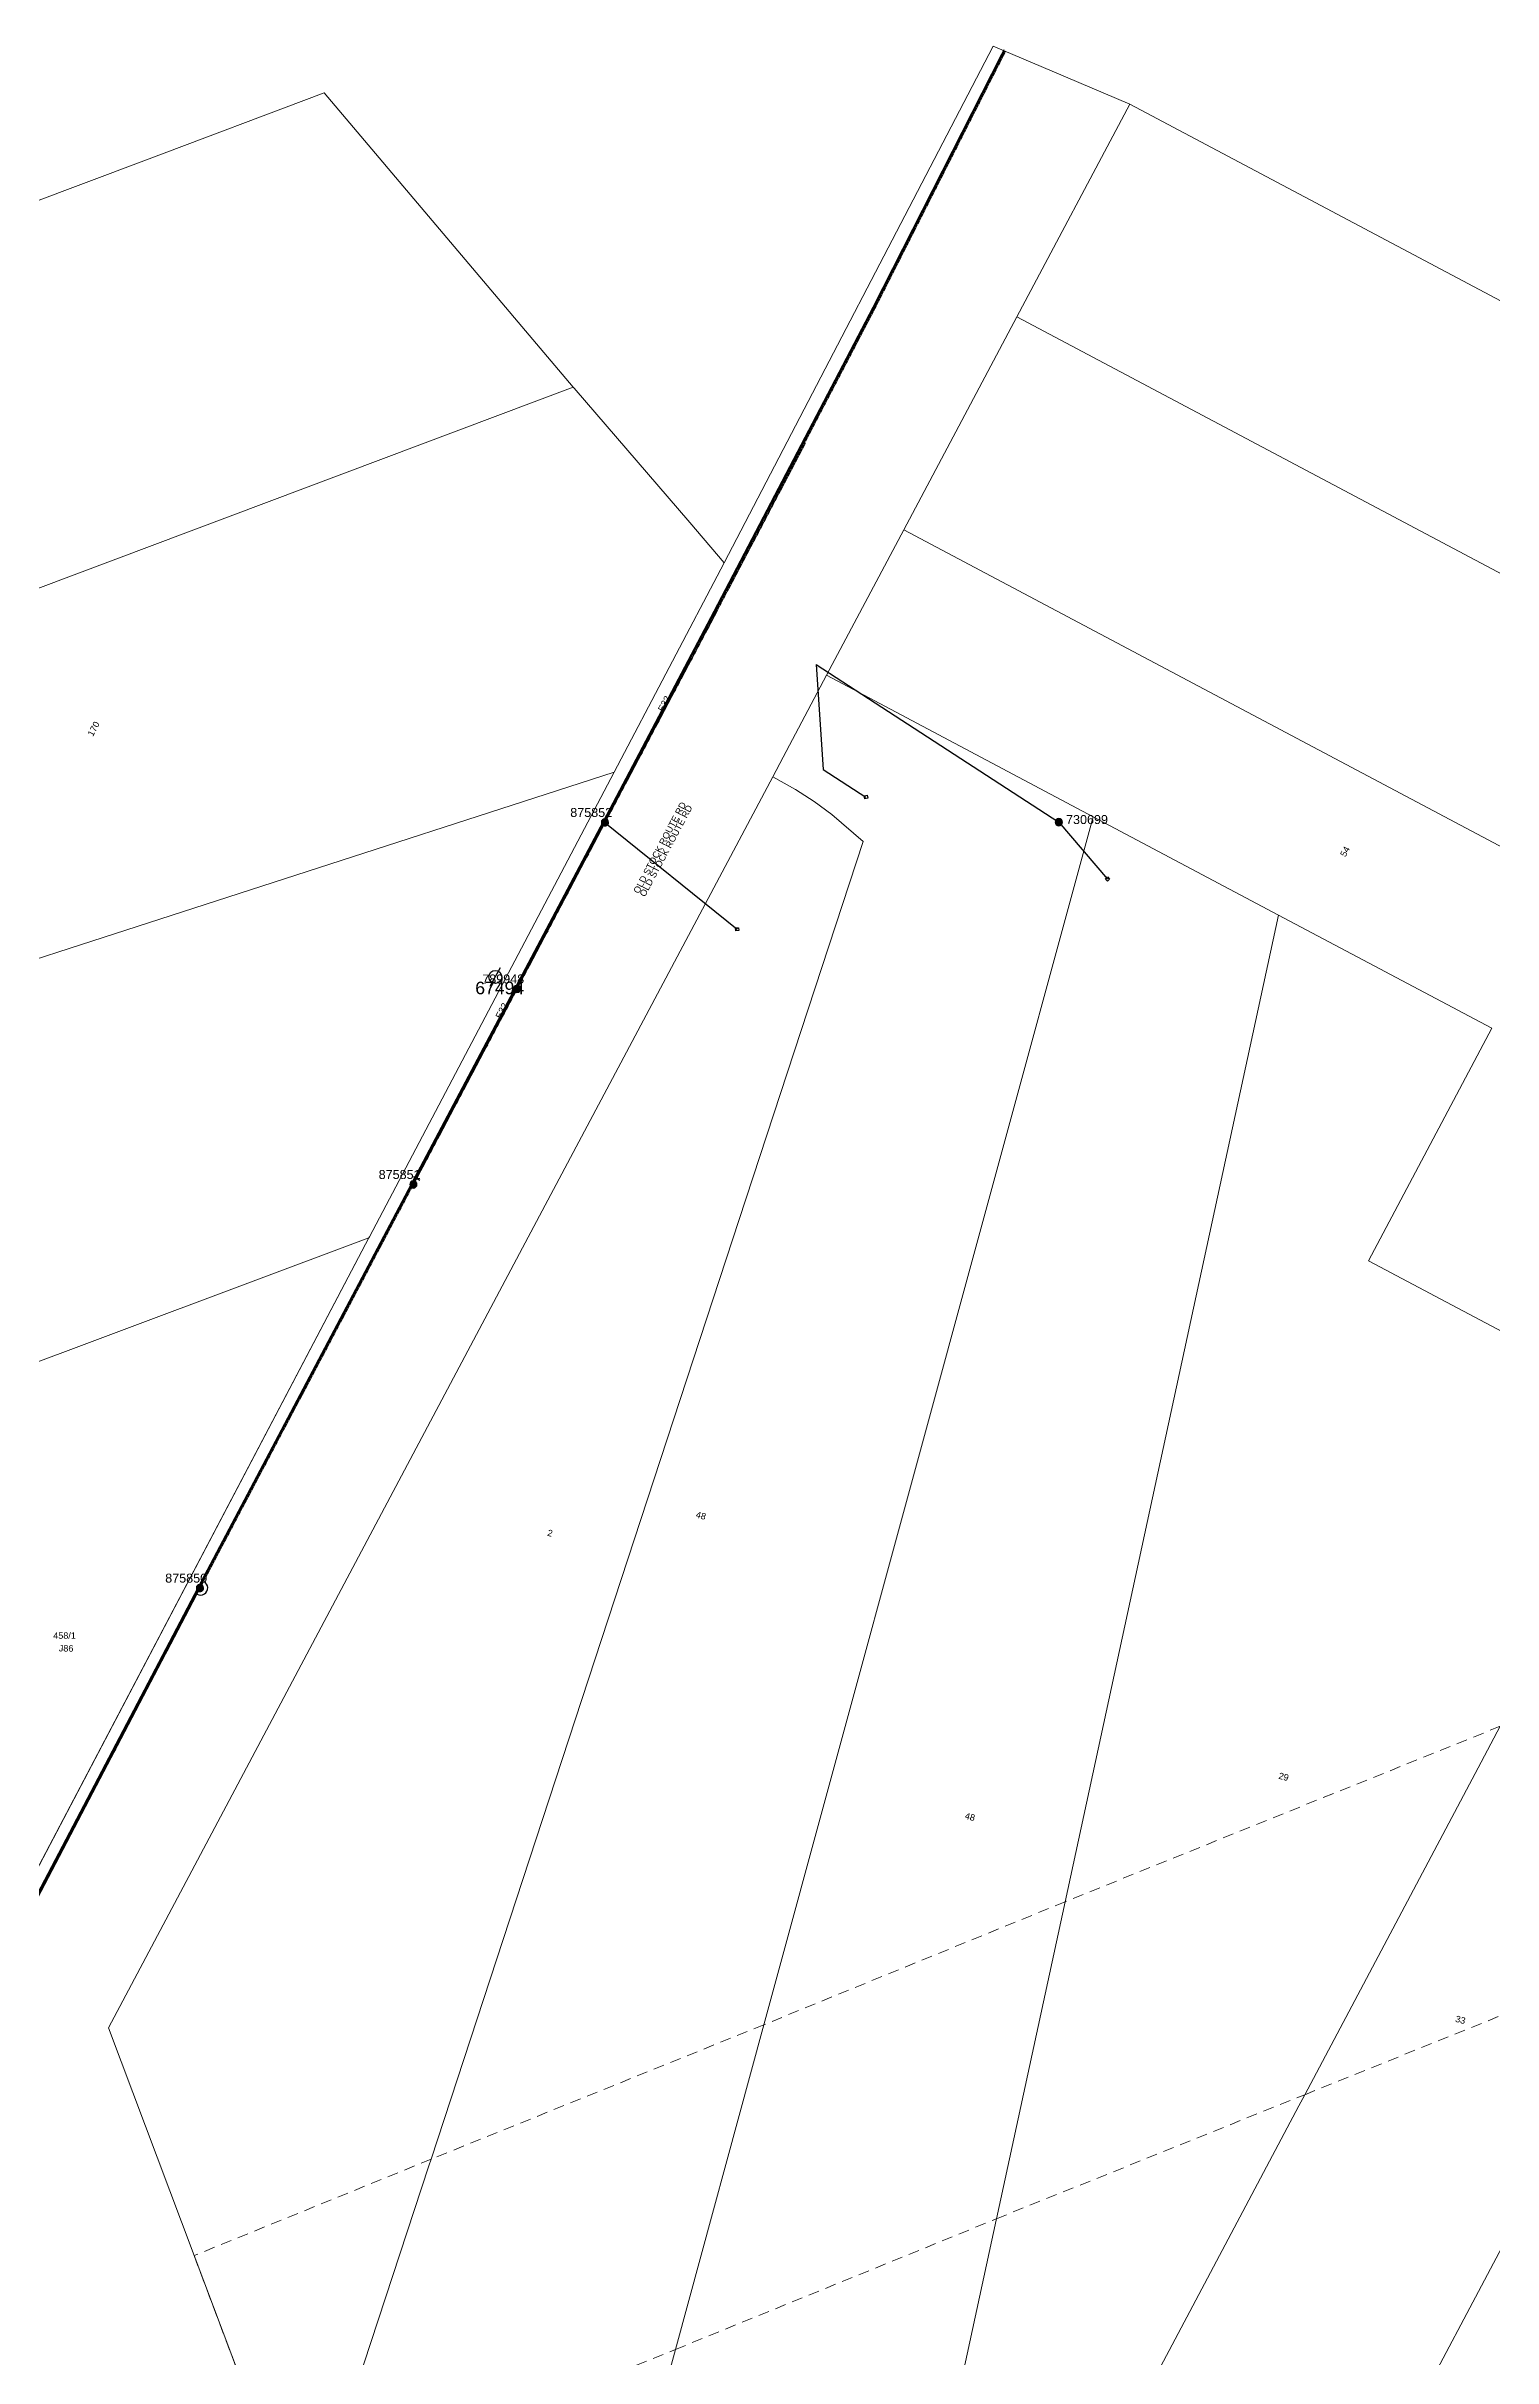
# Model space of a CAD drawing. Header units: metres. Extents: x 299345 to 301288, y 6276165 to 6277715.
# Drawn here: x 300440 to 300842, y 6276578 to 6277221 of the extents above; entities that cross this region are included whole.
import ezdxf
from ezdxf.enums import TextEntityAlignment as Align

# ---------------------------------------------------------------- set-up
doc = ezdxf.new("R2010")
doc.units = ezdxf.units.M
doc.linetypes.add('Cable Exist OH', pattern=[1, 1, 0])
doc.linetypes.add('Dash', pattern=[5, 3, -2])
doc.layers.get('0').update_dxf_attribs({"color": 6})
for name, color, linetype, lineweight in [('Cadastre Easements_SP_EXT', 9, 'Continuous', 5), ('Cadastre Land Parcels_SP_EXT', 9, 'Continuous', 5), ('Cadastre Roads_SP_EXT', 9, 'Continuous', 5)]:
    doc.layers.add(name, color=color, linetype=linetype, lineweight=lineweight)
for name, color, linetype in [('Equip_SP_HV_EXT', 7, 'Continuous'), ('Mains_HV_EXT', 7, 'Continuous'), ('Mains_LV_EXT', 7, 'Continuous'), ('Mains_TR_EXT', 7, 'Continuous'), ('Notes_TR_MISC', 7, 'Continuous'), ('OH_Details_SP_MISC', 7, 'Continuous'), ('Services_SP_EXT', 7, 'Continuous'), ('SupportsOH_SP_TR_HV_LV_SL_EXT', 7, 'Continuous')]:
    doc.layers.add(name, color=color, linetype=linetype)
doc.styles.add('HVSW_LABEL', font='arial.ttf')
doc.styles.add('POLE_LABEL', font='arial.ttf')
doc.styles.get("Standard").update_dxf_attribs({"font": 'arial.ttf'})
doc.linetypes.add('Cable E OH', pattern='A,9.4,["E",Standard,S=1.7,R=0,X=0,Y=-1],0', length=9.4)
doc.linetypes.add('Cable P UG', pattern='A,6,-0.5,["P",Standard,S=1.7,R=0,X=0.5,Y=-1],-2.9', length=9.4)

# ---------------------------------------------------------------- blocks, each defined once
blk = doc.blocks.new('CCP_EXT')
blk.add_wipeout([(0, 0.57), (0.57, 0), (0, -0.57), (-0.57, 0)])
blk.add_lwpolyline([(-0.57, 0), (0, 0.57), (0.57, 0), (0, -0.57), (-0.57, 0)])
at = {"flags": 1}
blk.add_attdef('Z', (0, 0), '', height=0.2, dxfattribs=at)
at = {"flags": 9}
for tag, p in [('CCP_TYPE', (0, 0)), ('CONSTRUCTED_VOLTAGE', (0, -0.2)), ('OPERATING_VOLTAGE', (0, -0.6)), ('ORIENTATION', (0, -0.8)), ('OWNED_BY', (0, -1)), ('STATE', (0, -1.8)), ('NO_PHASES', (0, -0.4)), ('USAGE', (0, -1.2)), ('LEGEND', (0, -1.4)), ('LIFE_SUPPORT', (0, -1.6)), ('NOTES', (0, -2))]:
    blk.add_attdef(tag, text='', height=0.2, dxfattribs=at).set_placement(p, align=Align.MIDDLE_LEFT)
blk = doc.blocks.new('POLE_EXT')
blk.add_hatch(color=256).paths.add_polyline_path([(-1, 0, 1), (1, 0, 1)])
blk.add_lwpolyline([(-1, 0, 1), (1, 0, 1)], format="xyb", close=True)
for tag, height, flags, p in [('pNumber', 2.5, 8, (-17.84, 2.07)), ('OWNED_BY', 0.2, 9, (1.35, -0.4)), ('SPECIAL_USE', 0.2, 9, (1.35, -0.8)), ('STATE', 0.2, 9, (1.35, -1)), ('cLV', 0.2, 9, (1.35, -1.4)), ('hDepth', 0.2, 9, (1.35, -1.6)), ('hDia', 0.2, 9, (1.35, -1.8)), ('cHV', 0.2, 9, (1.35, -2)), ('cLinedev', 0.2, 9, (1.35, -3.4)), ('pExisting', 0.2, 9, (1.35, -3.8)), ('pFooting', 0.2, 9, (1.35, -4.4)), ('pNew', 0.2, 9, (1.35, -4.6)), ('pRelocate', 0.2, 9, (1.35, -5)), ('pRemove', 0.2, 9, (1.35, -5.2)), ('pReplace', 0.2, 9, (1.35, -5.4)), ('pStay', 0.2, 9, (1.35, -5.6)), ('pType', 0.2, 9, (1.35, -5.8)), ('cspan', 0.2, 9, (1.35, -6)), ('STREETNAME', 0.2, 9, (1.35, -6.2)), ('SUBURB', 0.2, 9, (1.35, -6.4)), ('PARENT', 0.2, 9, (1.35, -0.6)), ('USAGE', 0.2, 9, (1.35, -1.2)), ('LBRACKET', 0.2, 9, (1.35, -2.2)), ('LExisting', 0.2, 9, (1.35, -2.4)), ('LANTNUMBER', 0.2, 9, (1.35, -2.6)), ('LOther', 0.2, 9, (1.35, -2.8)), ('LRemove', 0.2, 9, (1.35, -3)), ('LEGEND', 0.2, 9, (1.35, -3.2)), ('LOCATION', 0.2, 9, (1.35, -3.6)), ('PFNUMBER', 0.2, 9, (1.35, -4)), ('NEWPFNUMBER', 0.2, 9, (1.35, -4.2)), ('OPERATED_BY', 0.2, 9, (1.36, -7.01)), ('NOTES', 0.2, 9, (1.35, -6.6)), ('MAINTAINED_BY', 0.2, 9, (1.36, -6.81))]:
    blk.add_attdef(tag, text='', height=height, dxfattribs=dict(flags=flags)).set_placement(p, align=Align.MIDDLE_LEFT)
at = {"style": 'POLE_LABEL'}
for tag, height, flags, p in [('STRUCTURE_PLANT_NUMBER', 0.2, 9, (1.35, 0.03)), ('ASSET_NUM', 2.5, 8, (2, 2)), ('STREET_CODE', 0.2, 9, (1.35, -0.2))]:
    blk.add_attdef(tag, text='', height=height, dxfattribs=dict(at, flags=flags)).set_placement(p, align=Align.MIDDLE_LEFT)
at = {"flags": 1}
blk.add_attdef('Z', (1.35, -7.33), '', height=0.2, dxfattribs=at)
blk = doc.blocks.new('HV_ABS_CLOSED_EXT')
blk.add_line((-3, 6.87), (3, 6.87))
blk.add_circle((0, 6.87), 1.8)
at = {"flags": 1}
blk.add_attdef('Z', (0, 0), '', height=0.2, dxfattribs=at)
at = {"style": 'HVSW_LABEL'}
for tag, height, flags, p in [('ASSET_NUM', 3.5, 8, (2, 2)), ('STREET_CODE', 0.2, 9, (0, -0.2))]:
    blk.add_attdef(tag, text='', height=height, dxfattribs=dict(at, flags=flags)).set_placement(p, align=Align.MIDDLE_LEFT)
at = {"flags": 9}
for tag, p in [('ACTUAL_STATUS', (0, -0.4)), ('CONSTRUCTED_VOLTAGE', (0, -0.6)), ('OPERATING_VOLTAGE', (0, -1)), ('ORIENTATION', (0, -1.2)), ('OWNED_BY', (0, -1.4)), ('STATE', (0, -1.6)), ('SWITCH_TYPE', (0, -1.8)), ('STREETNAME', (0, -2.6)), ('SUBURB', (0, -2.8)), ('NO_PHASES', (0, -0.8)), ('USAGE', (0, -2)), ('LEGEND', (0, -2.2)), ('LOCATION', (0, -2.4)), ('NOTES', (0, -3))]:
    blk.add_attdef(tag, text='', height=0.2, dxfattribs=at).set_placement(p, align=Align.MIDDLE_LEFT)
blk = doc.blocks.new('End Shackle_EXT')
blk.add_wipeout([(0, 0.25), (1.81, 0.25), (1.82, -0.25), (0, -0.25)])
blk.add_line((1.81, -1), (1.81, 1))
at = {"flags": 1}
blk.add_attdef('Z', (0, 0), '', height=0.2, dxfattribs=at)
at = {"flags": 9}
for tag, p in [('CONNECTOR_TYPE', (0, 0)), ('CONSTRUCTED_VOLTAGE', (0, -0.2)), ('OPERATING_VOLTAGE', (0, -0.6)), ('ORIENTATION', (0, -0.8)), ('OWNED_BY', (0, -1)), ('STATE', (0, -1.2)), ('NO_PHASES', (0, -0.4)), ('USAGE', (0, -1.4)), ('NOTES', (0, -1.6))]:
    blk.add_attdef(tag, text='', height=0.2, dxfattribs=at).set_placement(p, align=Align.MIDDLE_LEFT)

msp = doc.modelspace()

# ---------------------------------------------------------------- linework, layer by layer
at = {"layer": 'Cadastre Easements_SP_EXT', "linetype": 'Dash'}
for points in [[(300844.26, 6276753.71), (300723.34, 6276704.93), (300639.64, 6276670.72), (300547.11, 6276633.35), (300481.28, 6276606.54), (300499.77, 6276557.36)], [(300534.58, 6276548.13), (300615.06, 6276580.45), (300615.06, 6276580.45), (300704.29, 6276616.79), (300789.95, 6276651.28), (300888.28, 6276690.94)]]:
    msp.add_lwpolyline(points, dxfattribs=at)
at = {"layer": 'Cadastre Land Parcels_SP_EXT', "linetype": 'Continuous'}
for points in [[(300395.09, 6277054.06), (300586.62, 6277126.07), (300517.46, 6277207.88), (300467.31, 6277189.03), (300191.79, 6277085.45), (300226.71, 6276990.75), (300395.09, 6277054.06)], [(301008.31, 6277063.05), (300741.32, 6277204.76), (300709.94, 6277145.6), (300976.95, 6277003.89), (301008.31, 6277063.05)], [(300976.95, 6277003.89), (300709.94, 6277145.6), (300678.48, 6277086.35), (300945.52, 6276944.65), (300972.9, 6276996.27), (300976.95, 6277003.89)], [(300619.01, 6277088.45), (300586.85, 6277125.78), (300586.62, 6277126.07), (300395.09, 6277054.06), (300226.71, 6276990.75), (300243.6, 6276946.01), (300257.6, 6276908.92), (300389.46, 6276951.57), (300597.98, 6277019), (300628.63, 6277077.26), (300619.01, 6277088.45)], [(300945.52, 6276944.65), (300678.48, 6277086.35), (300657.03, 6277045.94), (300731.11, 6277006.62), (300782.65, 6276979.28), (300841.92, 6276947.83), (300807.62, 6276883.17), (300889.79, 6276839.59), (300902.03, 6276862.66), (300937.47, 6276929.47), (300945.52, 6276944.65)], [(300615.06, 6276580.45), (300639.64, 6276670.72), (300701.01, 6276896.09), (300731.11, 6277006.62), (300657.03, 6277045.94), (300644.94, 6277023.14), (300642.07, 6277017.72), (300648.42, 6277014.2), (300653.58, 6277010.88), (300658.51, 6277007.27), (300667.21, 6276999.77), (300632.75, 6276894.64), (300547.11, 6276633.35), (300546.49, 6276631.45), (300520.41, 6276551.89), (300528.61, 6276549.71), (300534.58, 6276548.13), (300601.43, 6276530.41), (300615.06, 6276580.45)], [(300529.87, 6276889.51), (300530.04, 6276889.83), (300597.98, 6277019), (300389.46, 6276951.57), (300257.6, 6276908.92), (300297.74, 6276802.58), (300390.73, 6276837.41), (300529.87, 6276889.51)], [(300546.49, 6276631.45), (300547.11, 6276633.35), (300632.75, 6276894.64), (300667.21, 6276999.77), (300658.51, 6277007.27), (300653.58, 6277010.88), (300648.42, 6277014.2), (300642.07, 6277017.72), (300575.71, 6276892.67), (300457.48, 6276669.85), (300481.28, 6276606.54), (300499.77, 6276557.36), (300520.41, 6276551.89), (300546.49, 6276631.45)], [(300704.21, 6276616.42), (300704.29, 6276616.79), (300723.34, 6276704.93), (300764.96, 6276897.44), (300782.65, 6276979.28), (300731.11, 6277006.62), (300701.01, 6276896.09), (300639.64, 6276670.72), (300615.06, 6276580.45), (300601.43, 6276530.41), (300681.06, 6276509.31), (300704.21, 6276616.42)], [(300788.33, 6276648.22), (300789.95, 6276651.28), (300838.14, 6276742.17), (300844.26, 6276753.71), (300866.6, 6276795.85), (300889.79, 6276839.59), (300807.62, 6276883.17), (300841.92, 6276947.83), (300782.65, 6276979.28), (300764.96, 6276897.44), (300723.34, 6276704.93), (300704.29, 6276616.79), (300704.21, 6276616.42), (300681.06, 6276509.31), (300710.54, 6276501.5), (300788.33, 6276648.22)], [(300422.82, 6276685.91), (300529.87, 6276889.51), (300390.73, 6276837.41), (300297.74, 6276802.58), (300375.61, 6276596.12), (300414.65, 6276670.37), (300422.82, 6276685.91)], [(300885.06, 6276684.86), (300888.28, 6276690.94), (300926.91, 6276763.83), (300866.6, 6276795.85), (300844.26, 6276753.71), (300838.14, 6276742.17), (300789.95, 6276651.28), (300788.33, 6276648.22), (300710.54, 6276501.5), (300778.36, 6276483.54), (300885.06, 6276684.86)], [(300990.5, 6276730.12), (300929.18, 6276762.63), (300928.31, 6276763.09), (300926.91, 6276763.83), (300888.28, 6276690.94), (300885.06, 6276684.86), (300778.36, 6276483.54), (300849.79, 6276464.61), (300990.5, 6276730.12)]]:
    msp.add_lwpolyline(points, close=True, dxfattribs=at)
at = {"layer": 'Mains_LV_EXT', "linetype": 'Cable Exist OH'}
msp.add_lwpolyline([(300626.34, 6277063.39), (300595.51, 6277005.17)], dxfattribs=at)
at = {"layer": 'Mains_TR_EXT', "linetype": 'Cable Exist OH'}
msp.add_lwpolyline([(300482.89, 6276792.15), (300425.3, 6276682.42), (300380.08, 6276578.57)], dxfattribs=at)
at = {"layer": 'Mains_TR_EXT', "linetype": 'Continuous'}
msp.add_lwpolyline([(300482.13, 6276790.43, 1.005992), (300483.98, 6276793.94)], format="xyb", dxfattribs=at)
at = {"layer": 'OH_Details_SP_MISC', "color": 7, "linetype": 'Continuous', "flags": 128}
msp.add_lwpolyline([(300387.51, 6276575.48), (300425.3, 6276682.42), (300482.89, 6276792.15)], dxfattribs=at)

# ---------------------------------------------------------------- block references
at = {"layer": 'Equip_SP_HV_EXT'}
ref = msp.add_blockref('HV_ABS_CLOSED_EXT', (300571, 6276958.76), dxfattribs=dict(at, rotation=60.9715311424281))
ref.add_attrib('ASSET_NUM', '67494', dxfattribs={"layer": '0', "height": 3.5, "style": 'HVSW_LABEL'}).set_placement((300573, 6276959.01), align=Align.MIDDLE_RIGHT)
at = {"layer": 'SupportsOH_SP_TR_HV_LV_SL_EXT'}
ref = msp.add_blockref('POLE_EXT', (300595.46, 6277005.06), dxfattribs=dict(at, rotation=0.006102347146892832))
ref.add_attrib('ASSET_NUM', '875852', dxfattribs={"layer": '0', "height": 2.5, "rotation": 0.04352, "style": 'POLE_LABEL'}).set_placement((300597.46, 6277005.81), align=Align.BOTTOM_RIGHT)
ref = msp.add_blockref('POLE_EXT', (300721.6, 6277005.09), dxfattribs=at)
ref.add_attrib('ASSET_NUM', '730699', dxfattribs={"layer": '0', "height": 2.5, "rotation": 359.99541, "style": 'POLE_LABEL'}).set_placement((300723.6, 6277005.84), align=Align.MIDDLE_LEFT)
ref = msp.add_blockref('POLE_EXT', (300571, 6276958.76), dxfattribs=dict(at, rotation=0.02521033576310572))
ref.add_attrib('ASSET_NUM', '789948', dxfattribs={"layer": '0', "height": 2.5, "rotation": 0.0658, "style": 'POLE_LABEL'}).set_placement((300573, 6276959.51), align=Align.BOTTOM_RIGHT)
ref = msp.add_blockref('POLE_EXT', (300482.89, 6276792.15), dxfattribs=dict(at, rotation=0.02601021503211601))
ref.add_attrib('ASSET_NUM', '875850', dxfattribs={"layer": '0', "height": 2.5, "rotation": 359.93354, "style": 'POLE_LABEL'}).set_placement((300484.89, 6276792.9), align=Align.BOTTOM_RIGHT)

# ---------------------------------------------------------------- texts
at = {"layer": 'Cadastre Land Parcels_SP_EXT'}
for s, rotation, p in [('170', 62.05551, (300453.15, 6277028.79)), ('54', 62.05566, (300801.27, 6276995.29)), ('2', 345.4, (300579.29, 6276806.74)), ('48', 345.18132, (300620.55, 6276811.8)), ('29', 345.32016, (300782.51, 6276739.17)), ('48', 345.3201, (300695.34, 6276728.04)), ('33', 345.32019, (300831.64, 6276671.59))]:
    msp.add_text(s, height=1.8, rotation=rotation, dxfattribs=at).set_placement(p)
at = {"layer": 'Cadastre Roads_SP_EXT'}
for p in [(300604.83, 6276985.08), (300606.57, 6276984.21)]:
    msp.add_text('OLD STOCK ROUTE RD', height=1.8, rotation=62.05561, dxfattribs=at).set_placement(p)
at = {"layer": 'Mains_LV_EXT'}
for rotation, p in [(62.10141, (300611.66, 6277035.66)), (62.09762, (300566.51, 6276950.29))]:
    msp.add_text('E32', height=1.8, rotation=rotation, dxfattribs=at).set_placement(p)
at = {"layer": 'Mains_TR_EXT'}
msp.add_text('458/1', height=1.8, dxfattribs=at).set_placement((300442.12, 6276778.05))
msp.add_text('J86', height=1.8, rotation=358.92583, dxfattribs=at).set_placement((300443.65, 6276774.53))

# ---------------------------------------------------------------- next in the draw order: block references
at = {"layer": 'Services_SP_EXT'}
for p, rotation in [((300668, 6277012.1), 147.102516927693), ((300632.18, 6276975.33), 141.0096460094638)]:
    msp.add_blockref('CCP_EXT', p, dxfattribs=dict(at, rotation=rotation))
msp.add_blockref('CCP_EXT', (300735.13, 6276989.3), dxfattribs=at)

# ---------------------------------------------------------------- next in the draw order: linework, layer by layer
at = {"layer": 'Cadastre Roads_SP_EXT', "linetype": 'Continuous'}
msp.add_lwpolyline([(300457.48, 6276669.85), (300575.71, 6276892.67), (300642.07, 6277017.72), (300644.94, 6277023.14), (300657.03, 6277045.94), (300678.48, 6277086.35), (300709.94, 6277145.6), (300741.32, 6277204.76), (300719.76, 6277213.9), (300703.33, 6277220.86), (300628.63, 6277077.26), (300597.98, 6277019), (300530.04, 6276889.83), (300529.87, 6276889.51), (300422.86, 6276685.98)], dxfattribs=at)
at = {"layer": 'Mains_HV_EXT', "linetype": 'Cable Exist OH'}
msp.add_lwpolyline([(300571, 6276958.76), (300595.46, 6277005.06), (300626.34, 6277063.39), (300651.19, 6277110.54)], dxfattribs=at)
at = {"layer": 'Notes_TR_MISC', "linetype": 'Cable P UG'}
msp.add_lwpolyline([(300221.2, 6276515.76), (300221.52, 6276516.24), (300255.2, 6276537.04), (300322.41, 6276579.06), (300379.88, 6276578.87), (300425.11, 6276682.45), (300482.55, 6276792.1), (300541.91, 6276904.35), (300595.19, 6277005.2), (300626.01, 6277063.53), (300670.17, 6277148.05), (300705.97, 6277218.47), (300706.61, 6277219.7)], dxfattribs=at)
at = {"layer": 'Services_SP_EXT'}
for points in [[(300654.12, 6277048.99), (300721.6, 6277005.09), (300735.13, 6276989.3)], [(300654.12, 6277048.99), (300656.11, 6277019.79), (300668, 6277012.1)], [(300595.46, 6277005.06), (300632.18, 6276975.33)]]:
    msp.add_lwpolyline(points, dxfattribs=at)

# ---------------------------------------------------------------- next in the draw order: block references
at = {"layer": 'Mains_LV_EXT', "rotation": 60.97203140222722}
msp.add_blockref('End Shackle_EXT', (300542.21, 6276904.38), dxfattribs=at)

# ---------------------------------------------------------------- next in the draw order: linework, layer by layer
at = {"layer": 'Mains_HV_EXT', "color": 7, "linetype": 'Cable Exist OH'}
msp.add_lwpolyline([(300387.58, 6276575.3), (300425.09, 6276682.01), (300482.89, 6276792.15), (300542.39, 6276904.75), (300571, 6276958.76)], dxfattribs=at)
at = {"layer": 'Mains_LV_EXT', "linetype": 'Cable Exist OH'}
msp.add_lwpolyline([(300595.51, 6277005.17), (300595.46, 6277005.06), (300571, 6276958.76), (300542.25, 6276904.47)], dxfattribs=at)
at = {"layer": 'Mains_TR_EXT', "linetype": 'Cable Exist OH'}
msp.add_lwpolyline([(300482.89, 6276792.15), (300542.25, 6276904.47), (300595.46, 6277005.06), (300626.34, 6277063.39), (300670.44, 6277147.91), (300706.22, 6277218.37), (300706.74, 6277219.36)], dxfattribs=at)
at = {"layer": 'Notes_TR_MISC', "linetype": 'Cable E OH'}
msp.add_lwpolyline([(300706.29, 6277219.88), (300705.62, 6277218.59), (300669.91, 6277148.19), (300625.74, 6277063.67), (300594.93, 6277005.34), (300541.64, 6276904.49), (300482.28, 6276792.24), (300424.68, 6276682.44), (300379.69, 6276579.17), (300322.33, 6276579.36), (300220.93, 6276516.33)], dxfattribs=at)

# ---------------------------------------------------------------- next in the draw order: block references
at = {"layer": 'SupportsOH_SP_TR_HV_LV_SL_EXT'}
ref = msp.add_blockref('POLE_EXT', (300542.21, 6276904.38), dxfattribs=dict(at, rotation=0.009203679947432859))
ref.add_attrib('ASSET_NUM', '875851', dxfattribs={"layer": '0', "height": 2.5, "rotation": 359.92586, "style": 'POLE_LABEL'}).set_placement((300544.21, 6276905.13), align=Align.BOTTOM_RIGHT)

doc.saveas('drawing.dxf')
